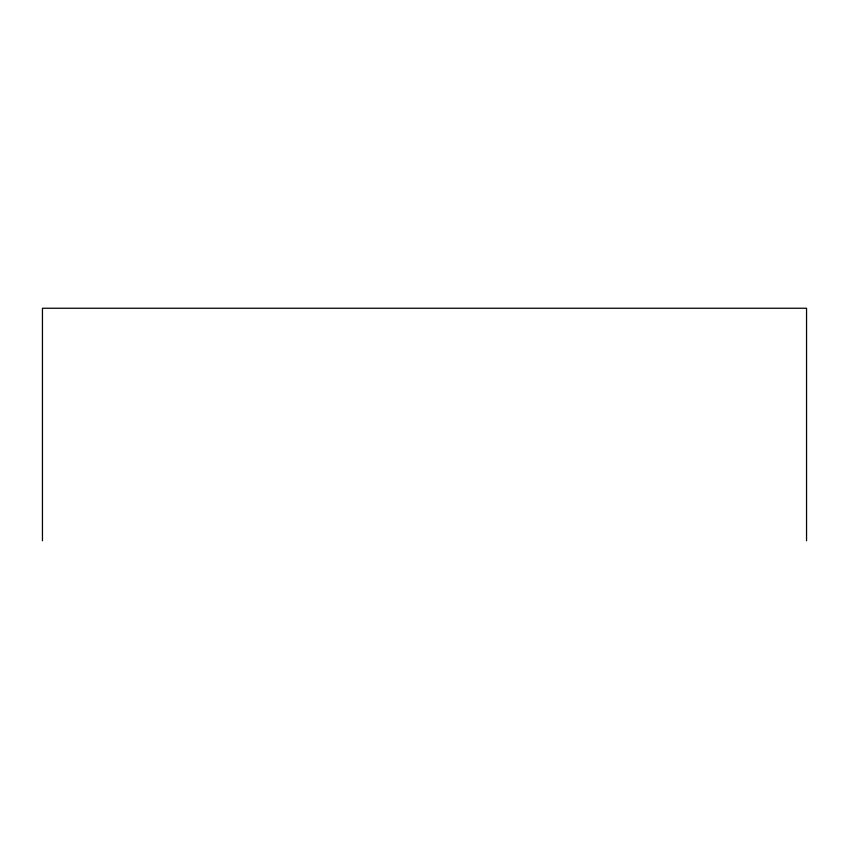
<?xml version="1.0" encoding="UTF-8"?>
<svg xmlns="http://www.w3.org/2000/svg" width="849" height="849" viewBox="0 0 849 849"><rect width="100%" height="100%" fill="white"/><g stroke="black" fill="none" stroke-linecap="round" stroke-linejoin="round"><path stroke-width="1.27" d="M806.55 540.749L806.55 308.251L42.45 308.251L42.45 540.749"/></g></svg>
